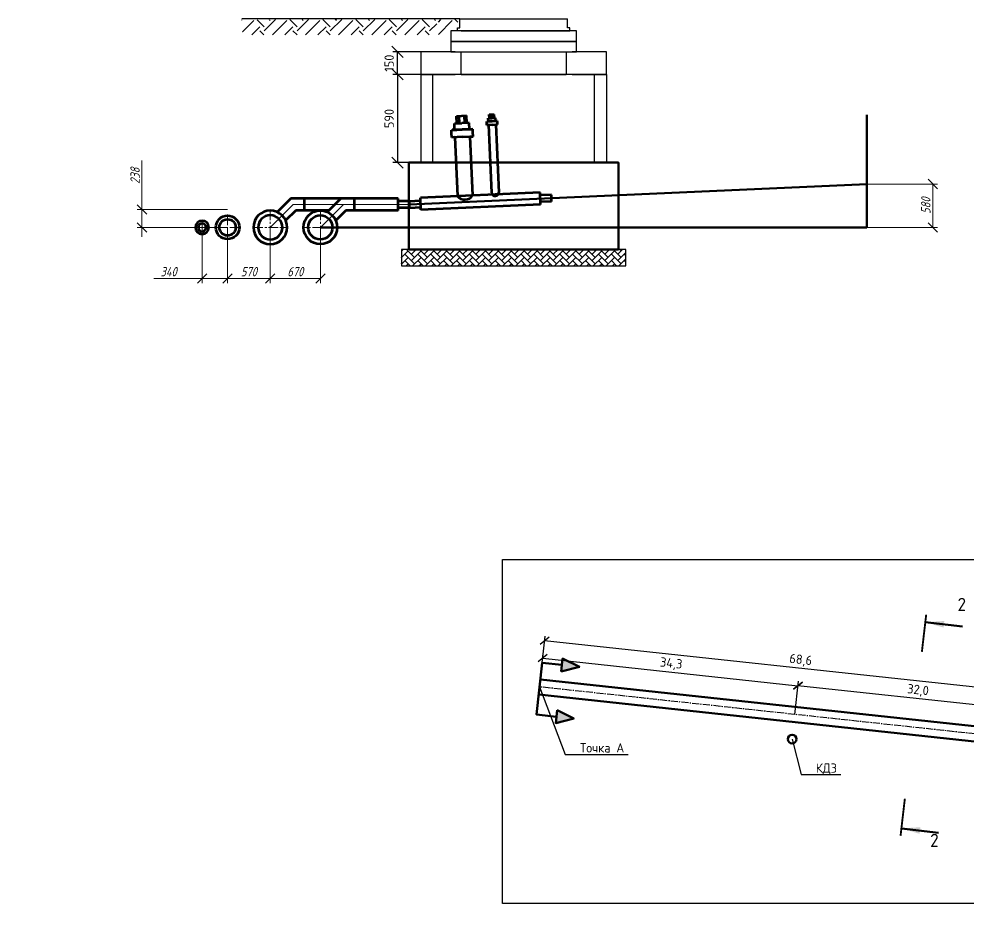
# Model space of a CAD drawing. Header units: metres. Extents: x 1981 to 7362, y 1229 to 3678.
# Drawn here: x 2913.2 to 3167, y 2632.4 to 2874.3 of the extents above; entities that cross this region are included whole.
import ezdxf
from ezdxf import colors
from ezdxf.entities.mleader import LeaderData, LeaderLine
from ezdxf.enums import TextEntityAlignment as Align
from ezdxf.math import Vec2, Vec3

# ---------------------------------------------------------------- set-up
doc = ezdxf.new("R2018")
doc.units = ezdxf.units.M
doc.header["$XCLIPFRAME"] = 2
doc.linetypes.add('CENTER2', pattern=[28.575, 19.05, -3.175, 3.175, -3.175])
doc.linetypes.add('осевая', pattern=[50.8, 31.75, -6.35, 6.35, -6.35])
doc.layers.add('Основной', color=255, linetype='Continuous', lineweight=50)
doc.layers.add('Форматы', color=7, linetype='Continuous')
doc.styles.add('GOST', font='GOST.shx', dxfattribs={"oblique": 15})
doc.styles.add('GOST-2.304_Type-B', font='GOST Common.ttf')
doc.styles.get("Standard").update_dxf_attribs({"font": 'GOST Common.ttf'})
doc.dimstyles.new('Копия М 1 к 25', dxfattribs={"dimtxt": 3.5, "dimasz": 3, "dimexe": 1.25, "dimexo": 0, "dimgap": 1, "dimtad": 1, "dimdec": 0, "dimlfac": 25, "dimzin": 0, "dimdsep": 46, "dimtxsty": 'GOST', "dimblk": 'OBLIQUE', "dimcen": 5, "dimclrd": 256, "dimclre": 256, "dimclrt": 256, "dimazin": 2, "dimtfac": 1, "dimtdec": 0, "dimtmove": 0, "dimatfit": 3, "dimldrblk": 'NONE', "dimfxl": 1.25, "dimtolj": 1, "dimtzin": 0, "dimlwd": -1, "dimlwe": -1, "dimarcsym": 2})
doc.dimstyles.new('М 1 к 50', dxfattribs={"dimtxt": 2.5, "dimasz": 2.5, "dimexe": 1.25, "dimexo": 0, "dimgap": 0.6, "dimtad": 1, "dimdec": 0, "dimlfac": 50, "dimdsep": 46, "dimtxsty": 'GOST', "dimblk": 'OBLIQUE', "dimcen": 0, "dimclrd": 256, "dimclre": 256, "dimclrt": 256, "dimazin": 0, "dimtfac": 1, "dimtdec": 0, "dimtmove": 0, "dimatfit": 1, "dimldrblk": 'NONE', "dimfxl": 1.25, "dimlwd": 20, "dimlwe": 20, "dimarcsym": 1})
doc.dimstyles.new('М 1 к 500', dxfattribs={"dimtxt": 2.5, "dimasz": 2.15, "dimexe": 1.25, "dimexo": 0, "dimtad": 1, "dimdec": 1, "dimlfac": 0.5, "dimzin": 1, "dimtxsty": 'GOST', "dimblk": 'OBLIQUE', "dimcen": 2.5, "dimclrd": 5, "dimclre": 5, "dimclrt": 5, "dimazin": 2, "dimtfac": 1, "dimtdec": 1, "dimtmove": 0, "dimatfit": 3, "dimldrblk": 'NONE', "dimfxl": 1.25, "dimlwd": 30, "dimlwe": 30, "dimarcsym": 0})
picture_1 = doc.add_image_def('image1.jpg', size_in_pixel=(3947, 3948))

# ---------------------------------------------------------------- blocks, each defined once
blk = doc.blocks.new('*U142')
at = {"style": 'GOST-2.304_Type-B'}
blk.add_attdef('РАЗРАБОТАЛ', text='', height=2.5, dxfattribs=at).set_placement((40.5, -264.22), align=Align.MIDDLE_LEFT)
at = {"style": 'GOST-2.304_Type-B', "flags": 8}
for tag, height, p in [('ДАТА', 2.5, (80.07, -264.4)), ('ЛИСТ', 3, (176.39, -271.92)), ('ЛИСТОВ', 3, (193.89, -271.92)), ('ФОРМАТ', 3, (170.97, -294.75))]:
    blk.add_attdef(tag, text='', height=height, dxfattribs=at).set_placement(p, align=Align.MIDDLE_CENTER)
at = {"style": 'GOST-2.304_Type-B'}
blk.add_attdef('ПРОВЕРИЛ', (40.75, -270.73), '', height=2.5, dxfattribs=at)
at = {"lineweight": 30, "flags": 104}
for tag, p in [('ТЕПЛОВЫЕ_СЕТИ', (120, -269.5)), ('ИМЯ_ЧЕРТЕЖА', (120, -284.5))]:
    blk.add_attdef(tag, text='', height=3, dxfattribs=at).set_placement(p, align=Align.MIDDLE_CENTER)
blk = doc.blocks.new('*U194')
at = {"color": 6, "linetype": 'осевая', "lineweight": 20, "ltscale": 4}
for p, q in [((0, 225), (0, -225)), ((-225, 0), (225, 0))]:
    blk.add_line(p, q, dxfattribs=at)
at = {"color": 3, "linetype": 'ByBlock', "lineweight": 60}
for radius in [225, 162]:
    blk.add_circle((0, 0), radius, dxfattribs=at)
blk = doc.blocks.new('_Oblique')
at = {"color": 0, "linetype": 'ByBlock', "lineweight": -2}
blk.add_line((-0.5, -0.5), (0.5, 0.5), dxfattribs=at)
blk = doc.blocks.new('*D196')
at = {"lineweight": 20, "transparency": 16777216}
for p, q in [((3139.72, 2830.15), (3158.61, 2830.15)), ((3157.36, 2818.55), (3157.36, 2830.15)), ((3139.72, 2818.55), (3158.61, 2818.55))]:
    blk.add_line(p, q, dxfattribs=at)
at = {"layer": 'Defpoints', "color": 0, "lineweight": 50, "transparency": 16777216}
for p in [(3139.72, 2830.15), (3157.36, 2830.15), (3139.72, 2818.55)]:
    blk.add_point(p, dxfattribs=at)
at = {"lineweight": 20, "transparency": 16777216, "xscale": 2.5, "yscale": 2.5, "zscale": 2.5}
for p, rotation in [((3157.36, 2830.15), 90), ((3157.36, 2818.55), 270)]:
    blk.add_blockref('_Oblique', p, dxfattribs=dict(at, rotation=rotation))
at = {"lineweight": 50, "transparency": 16777216, "insert": (3155.51, 2824.35), "char_height": 2.5, "attachment_point": 5, "rotation": 90, "style": 'GOST', "bg_fill": 3, "box_fill_scale": 1.1, "bg_fill_color": 256, "bg_fill_true_color": 13158600, "bg_fill_transparency": 0}
blk.add_mtext('580', dxfattribs=at)
blk = doc.blocks.new('_None')
blk = doc.blocks.new('*U179')
at = {"color": 3, "linetype": 'ByBlock', "lineweight": 60}
for p, q in [((-1900, 44.5), (-1900, -44.5)), ((-1900, 44.5), (-1750, 44.5)), ((-1750, 80), (-1750, -80)), ((-1750, 80), (-150, 80)), ((-150, 80), (-150, -80)), ((0, 44.5), (-150, 44.5)), ((0, 44.5), (0, -44.5)), ((-1900, -44.5), (-1750, -44.5)), ((-1750, -80), (-150, -80)), ((0, -44.5), (-150, -44.5))]:
    blk.add_line(p, q, dxfattribs=at)
at = {"color": 6, "linetype": 'осевая', "lineweight": 20, "ltscale": 4}
blk.add_line((0, 0), (-1900, 0), dxfattribs=at)
blk = doc.blocks.new('*D204')
at = {"transparency": 16777216}
for p, q in [((2852.29, 3078.79), (2844.81, 3078.79)), ((2846.06, 3078.79), (2846.06, 3055.19)), ((2852.29, 3055.19), (2844.81, 3055.19))]:
    blk.add_line(p, q, dxfattribs=at)
at = {"layer": 'Defpoints', "color": 0, "lineweight": 50, "transparency": 16777216}
for p in [(2852.29, 3078.79), (2846.06, 3055.19), (2852.29, 3055.19)]:
    blk.add_point(p, dxfattribs=at)
at = {"transparency": 16777216, "xscale": 3, "yscale": 3, "zscale": 3}
for p, rotation in [((2846.06, 3078.79), 90), ((2846.06, 3055.19), 270)]:
    blk.add_blockref('_Oblique', p, dxfattribs=dict(at, rotation=rotation))
at = {"lineweight": 35, "transparency": 16777216, "insert": (2843.81, 3066.99), "char_height": 2.5, "attachment_point": 5, "rotation": 90}
blk.add_mtext('\\A1;590', dxfattribs=at)
blk = doc.blocks.new('*D205')
at = {"transparency": 16777216}
for p, q in [((2852.29, 3084.79), (2844.81, 3084.79)), ((2846.06, 3078.79), (2846.06, 3084.79)), ((2852.29, 3078.79), (2844.81, 3078.79))]:
    blk.add_line(p, q, dxfattribs=at)
at = {"layer": 'Defpoints', "color": 0, "lineweight": 50, "transparency": 16777216}
for p in [(2846.06, 3084.79), (2852.29, 3084.79), (2852.29, 3078.79)]:
    blk.add_point(p, dxfattribs=at)
at = {"transparency": 16777216, "xscale": 3, "yscale": 3, "zscale": 3}
for p, rotation in [((2846.06, 3084.79), 90), ((2846.06, 3078.79), 270)]:
    blk.add_blockref('_Oblique', p, dxfattribs=dict(at, rotation=rotation))
at = {"lineweight": 35, "transparency": 16777216, "insert": (2843.81, 3081.79), "char_height": 2.5, "attachment_point": 5, "rotation": 90}
blk.add_mtext('\\A1;150', dxfattribs=at)
blk = doc.blocks.new('*D207')
at = {"lineweight": 20, "transparency": 16777216}
for p, q in [((2980.32, 2818.55), (2980.32, 2803.62)), ((2993.72, 2818.55), (2993.72, 2803.62)), ((2993.72, 2804.87), (2980.32, 2804.87))]:
    blk.add_line(p, q, dxfattribs=at)
at = {"layer": 'Defpoints', "color": 0, "lineweight": 50, "transparency": 16777216}
for p in [(2980.32, 2818.55), (2993.72, 2818.55), (2980.32, 2804.87)]:
    blk.add_point(p, dxfattribs=at)
at = {"lineweight": 20, "transparency": 16777216, "xscale": 2.5, "yscale": 2.5, "zscale": 2.5, "rotation": 180}
blk.add_blockref('_Oblique', (2980.32, 2804.87), dxfattribs=at)
at = {"lineweight": 20, "transparency": 16777216, "xscale": 2.5, "yscale": 2.5, "zscale": 2.5}
blk.add_blockref('_Oblique', (2993.72, 2804.87), dxfattribs=at)
at = {"lineweight": 50, "transparency": 16777216, "insert": (2987.02, 2806.72), "char_height": 2.5, "attachment_point": 5, "style": 'GOST', "bg_fill": 3, "box_fill_scale": 1.1, "bg_fill_color": 256, "bg_fill_true_color": 13158600, "bg_fill_transparency": 0}
blk.add_mtext('670', dxfattribs=at)
blk = doc.blocks.new('*D208')
at = {"lineweight": 20, "transparency": 16777216}
for p, q in [((2968.92, 2818.55), (2968.92, 2803.62)), ((2980.32, 2818.55), (2980.32, 2803.62)), ((2980.32, 2804.87), (2968.92, 2804.87))]:
    blk.add_line(p, q, dxfattribs=at)
at = {"layer": 'Defpoints', "color": 0, "lineweight": 50, "transparency": 16777216}
for p in [(2968.92, 2818.55), (2980.32, 2818.55), (2968.92, 2804.87)]:
    blk.add_point(p, dxfattribs=at)
at = {"lineweight": 20, "transparency": 16777216, "xscale": 2.5, "yscale": 2.5, "zscale": 2.5, "rotation": 180}
blk.add_blockref('_Oblique', (2968.92, 2804.87), dxfattribs=at)
at = {"lineweight": 20, "transparency": 16777216, "xscale": 2.5, "yscale": 2.5, "zscale": 2.5}
blk.add_blockref('_Oblique', (2980.32, 2804.87), dxfattribs=at)
at = {"lineweight": 50, "transparency": 16777216, "insert": (2974.62, 2806.72), "char_height": 2.5, "attachment_point": 5, "style": 'GOST', "bg_fill": 3, "box_fill_scale": 1.1, "bg_fill_color": 256, "bg_fill_true_color": 13158600, "bg_fill_transparency": 0}
blk.add_mtext('570', dxfattribs=at)
blk = doc.blocks.new('*U209')
at = {"color": 6, "linetype": 'осевая', "lineweight": 20, "ltscale": 4}
for p, q in [((0, 157.5), (0, -157.5)), ((-157.5, 0), (157.5, 0))]:
    blk.add_line(p, q, dxfattribs=at)
at = {"color": 3, "linetype": 'ByBlock', "lineweight": 60}
for radius in [157.5, 109.5]:
    blk.add_circle((0, 0), radius, dxfattribs=at)
blk = doc.blocks.new('*D210')
at = {"lineweight": 20, "transparency": 16777216}
for p, q in [((2962.12, 2818.55), (2962.12, 2803.62)), ((2968.92, 2818.55), (2968.92, 2803.62)), ((2962.12, 2804.87), (2949.2, 2804.87)), ((2968.92, 2804.87), (2962.12, 2804.87)), ((2968.92, 2804.87), (2971.42, 2804.87))]:
    blk.add_line(p, q, dxfattribs=at)
at = {"layer": 'Defpoints', "color": 0, "lineweight": 50, "transparency": 16777216}
for p in [(2962.12, 2818.55), (2968.92, 2818.55), (2962.12, 2804.87)]:
    blk.add_point(p, dxfattribs=at)
at = {"lineweight": 20, "transparency": 16777216, "xscale": 2.5, "yscale": 2.5, "zscale": 2.5}
blk.add_blockref('_Oblique', (2962.12, 2804.87), dxfattribs=at)
at = {"lineweight": 20, "transparency": 16777216, "xscale": 2.5, "yscale": 2.5, "zscale": 2.5, "rotation": 180}
blk.add_blockref('_Oblique', (2968.92, 2804.87), dxfattribs=at)
at = {"lineweight": 50, "transparency": 16777216, "insert": (2953.16, 2806.72), "char_height": 2.5, "attachment_point": 5, "style": 'GOST', "bg_fill": 3, "box_fill_scale": 1.1, "bg_fill_color": 256, "bg_fill_true_color": 13158600, "bg_fill_transparency": 0}
blk.add_mtext('340', dxfattribs=at)
blk = doc.blocks.new('*U211')
at = {"color": 6, "linetype": 'осевая', "lineweight": 20, "ltscale": 4}
for p, q in [((-90, 0), (90, 0)), ((0, 90), (0, -90))]:
    blk.add_line(p, q, dxfattribs=at)
at = {"color": 3, "linetype": 'ByBlock', "lineweight": 60}
for radius in [90, 54]:
    blk.add_circle((0, 0), radius, dxfattribs=at)
blk = doc.blocks.new('*D212')
at = {"lineweight": 20, "transparency": 16777216}
for p, q in [((2946.06, 2823.31), (2946.06, 2836.39)), ((2968.92, 2823.31), (2944.81, 2823.31)), ((2946.06, 2818.55), (2946.06, 2823.31)), ((2968.92, 2818.55), (2944.81, 2818.55)), ((2946.06, 2818.55), (2946.06, 2816.05))]:
    blk.add_line(p, q, dxfattribs=at)
at = {"layer": 'Defpoints', "color": 0, "lineweight": 50, "transparency": 16777216}
for p in [(2946.06, 2823.31), (2968.92, 2823.31), (2968.92, 2818.55)]:
    blk.add_point(p, dxfattribs=at)
at = {"lineweight": 20, "transparency": 16777216, "xscale": 2.5, "yscale": 2.5, "zscale": 2.5}
for p, rotation in [((2946.06, 2823.31), 270), ((2946.06, 2818.55), 90)]:
    blk.add_blockref('_Oblique', p, dxfattribs=dict(at, rotation=rotation))
at = {"lineweight": 50, "transparency": 16777216, "insert": (2944.21, 2832.35), "char_height": 2.5, "attachment_point": 5, "rotation": 90, "style": 'GOST', "bg_fill": 3, "box_fill_scale": 1.1, "bg_fill_color": 256, "bg_fill_true_color": 13158600, "bg_fill_transparency": 0}
blk.add_mtext('238', dxfattribs=at)
blk = doc.blocks.new('*D221')
at = {"layer": 'Defpoints', "color": 0, "lineweight": 50, "transparency": 16777216}
for p in [(3121.34, 2696.05), (3052.31, 2695.73), (3120.51, 2688.37)]:
    blk.add_point(p, dxfattribs=at)
at = {"layer": 'Основной', "lineweight": 25, "transparency": 16777216}
for p, q in [((3052.31, 2695.73), (3053.27, 2704.65)), ((3053.14, 2703.41), (3121.34, 2696.05)), ((3120.51, 2688.37), (3121.47, 2697.29))]:
    blk.add_line(p, q, dxfattribs=at)
at = {"layer": 'Основной', "lineweight": 25, "transparency": 16777216, "xscale": 2.15, "yscale": 2.15, "zscale": 2.15}
for p, rotation in [((3053.14, 2703.41), 173.8361484737017), ((3121.34, 2696.05), 353.8361484737018)]:
    blk.add_blockref('_Oblique', p, dxfattribs=dict(at, rotation=rotation))
at = {"layer": 'Основной', "color": 2, "transparency": 16777216, "insert": (3087.46, 2701.84), "char_height": 2.5, "attachment_point": 5, "rotation": 353.8361, "bg_fill": 3, "box_fill_scale": 1.1, "bg_fill_color": 256, "bg_fill_true_color": 13158600, "bg_fill_transparency": 0}
blk.add_mtext('34,3', dxfattribs=at)
blk = doc.blocks.new('*D226')
at = {"layer": 'Defpoints', "color": 0, "lineweight": 50, "transparency": 16777216}
for p in [(3053.64, 2708.05), (3052.31, 2695.73), (3188.71, 2681)]:
    blk.add_point(p, dxfattribs=at)
at = {"layer": 'Основной', "lineweight": 25, "transparency": 16777216}
for p, q in [((3052.31, 2695.73), (3053.77, 2709.3)), ((3190.04, 2693.32), (3053.64, 2708.05)), ((3188.71, 2681), (3190.17, 2694.57))]:
    blk.add_line(p, q, dxfattribs=at)
at = {"layer": 'Основной', "lineweight": 25, "transparency": 16777216, "xscale": 2.15, "yscale": 2.15, "zscale": 2.15}
for p, rotation in [((3053.64, 2708.05), 173.8361484737039), ((3190.04, 2693.32), 353.8361484737039)]:
    blk.add_blockref('_Oblique', p, dxfattribs=dict(at, rotation=rotation))
at = {"layer": 'Основной', "color": 2, "transparency": 16777216, "insert": (3122.07, 2702.8), "char_height": 2.5, "attachment_point": 5, "rotation": 353.8361, "bg_fill": 3, "box_fill_scale": 1.1, "bg_fill_color": 256, "bg_fill_true_color": 13158600, "bg_fill_transparency": 0}
blk.add_mtext('68,6', dxfattribs=at)
blk = doc.blocks.new('ГРАНИЦА ПРОЕКТИРОВАНИЯ')
h = blk.add_hatch(color=256)
h.dxf.hatch_style = 1
h.paths.add_polyline_path([(3438.03, 2134.87), (3434.57, 2134.87), (3436.3, 2130.18)])
h.paths.add_polyline_path([(3451.94, 2134.87), (3448.47, 2134.87), (3450.21, 2130.18)])
at = {"layer": 'Основной'}
for points in [[(3450.21, 2134.87), (3450.21, 2140.18), (3436.3, 2140.18), (3436.3, 2134.87)], [(3438.03, 2134.87), (3434.57, 2134.87), (3436.3, 2130.18), (3438.03, 2134.87)], [(3448.47, 2134.87), (3451.94, 2134.87), (3450.21, 2130.18), (3448.47, 2134.87)]]:
    blk.add_lwpolyline(points, dxfattribs=at)
blk = doc.blocks.new('*D231')
at = {"layer": 'Defpoints', "color": 0, "lineweight": 50, "transparency": 16777216}
for p in [(3121.34, 2696.05), (3120.51, 2688.37), (3184.2, 2681.49)]:
    blk.add_point(p, dxfattribs=at)
at = {"layer": 'Основной', "lineweight": 25, "transparency": 16777216}
for p, q in [((3120.51, 2688.37), (3121.47, 2697.29)), ((3185.03, 2689.17), (3121.34, 2696.05)), ((3184.2, 2681.49), (3185.17, 2690.41))]:
    blk.add_line(p, q, dxfattribs=at)
at = {"layer": 'Основной', "lineweight": 25, "transparency": 16777216, "xscale": 2.15, "yscale": 2.15, "zscale": 2.15}
for p, rotation in [((3121.34, 2696.05), 173.8361484737045), ((3185.03, 2689.17), 353.8361484737046)]:
    blk.add_blockref('_Oblique', p, dxfattribs=dict(at, rotation=rotation))
at = {"layer": 'Основной', "color": 2, "transparency": 16777216, "insert": (3153.41, 2694.72), "char_height": 2.5, "attachment_point": 5, "rotation": 353.8361, "bg_fill": 3, "box_fill_scale": 1.1, "bg_fill_color": 256, "bg_fill_true_color": 13158600, "bg_fill_transparency": 0}
blk.add_mtext('32,0', dxfattribs=at)
blk = doc.blocks.new('колодец сбоку')
h = blk.add_hatch()
h.set_pattern_fill('EARTH', color=256, scale=25, angle=45, style=0)
h.set_pattern_definition([(45, (-131085.463, 586840.706), (0, 8.838834765), [6.25, -6.25]), (45, (-131087.12, 586842.3635), (0, 8.838834765), [6.25, -6.25]), (45, (-131088.7776, 586844.021), (0, 8.838834765), [6.25, -6.25]), (135, (-131088.7776, 586845.1257), (-8.838834765, 9e-16), [6.25, -6.25]), (135, (-131087.12, 586846.783), (-8.838834765, 9e-16), [6.25, -6.25]), (135, (-131085.463, 586848.44), (-8.838834765, 9e-16), [6.25, -6.25])])
h.paths.add_polyline_path([(2804.428, 3093.12), (2804.56, 3092.914), (2804.673, 3089.424), (2804.516, 3089.7)])
h.paths.add_polyline_path([(2811.964, 3093.347), (2804.469, 3093.33), (2804.516, 3089.382), (2811.964, 3089.316)])
h.paths.add_polyline_path([(2858.039, 3093.455), (2811.964, 3093.455), (2811.964, 3089.316), (2851.536, 3089.316)])
h.paths.add_polyline_path([(2862.719, 3093.59), (2858.604, 3093.59), (2851.536, 3089.316), (2859.723, 3089.541)])
h = blk.add_hatch()
h.set_pattern_fill('AR-HBONE', scale=0.012)
h.set_pattern_definition([(45, (-1761.4773, 2016.532), (0, 1.72420918), [3.6576, -1.2192]), (135, (-1760.6152, 2017.3941), (2e-16, 1.72420918), [3.6576, -1.2192])])
h.paths.add_polyline_path([(2907.093, 3027.59), (2907.093, 3031.99), (2847.093, 3031.99), (2847.093, 3027.59)])
at = {"color": 0, "linetype": 'ByBlock'}
blk.add_line((2862.719, 3093.59), (2804.458, 3093.59), dxfattribs=at)
at = {"color": 7}
for p, q in [((2862.719, 3091.19), (2862.719, 3093.59)), ((2862.719, 3093.59), (2891.467, 3093.59)), ((2891.467, 3091.19), (2891.467, 3093.59)), ((2862.093, 3090.39), (2862.093, 3091.19)), ((2862.093, 3091.19), (2862.719, 3091.19)), ((2863.093, 3090.39), (2862.093, 3090.39)), ((2863.093, 3090.39), (2891.093, 3090.39)), ((2891.093, 3090.39), (2892.093, 3090.39)), ((2892.093, 3091.19), (2891.467, 3091.19)), ((2892.093, 3090.39), (2892.093, 3091.19)), ((2863.093, 3078.79), (2863.093, 3084.79)), ((2863.093, 3084.79), (2891.093, 3084.79)), ((2891.093, 3084.79), (2891.093, 3078.79)), ((2852.293, 3078.79), (2852.293, 3055.19)), ((2901.893, 3078.79), (2855.493, 3078.79)), ((2855.493, 3055.19), (2855.493, 3078.79)), ((2863.093, 3078.79), (2891.093, 3078.79)), ((2898.693, 3055.19), (2898.693, 3078.79)), ((2901.893, 3078.79), (2901.893, 3055.19))]:
    blk.add_line(p, q, dxfattribs=at)
for p, q in [((2861.493, 3078.79), (2852.293, 3078.79)), ((2901.893, 3078.79), (2892.693, 3078.79))]:
    blk.add_line(p, q)
for points in [[(2893.893, 3090.39), (2860.293, 3090.39), (2860.293, 3087.59), (2893.893, 3087.59)], [(2893.893, 3087.59), (2860.293, 3087.59), (2860.293, 3084.79), (2893.893, 3084.79)], [(2847.093, 3027.59), (2907.093, 3027.59), (2907.093, 3031.99), (2847.093, 3031.99)]]:
    blk.add_lwpolyline(points, close=True, dxfattribs=at)
for points in [[(2861.493, 3084.79), (2852.293, 3084.79), (2852.293, 3078.79), (2861.493, 3078.79)], [(2892.693, 3078.79), (2901.893, 3078.79), (2901.893, 3084.79), (2892.693, 3084.79)]]:
    blk.add_lwpolyline(points, dxfattribs=at)
at = {"lineweight": 50}
blk.add_lwpolyline([(2849.1, 3031.99), (2849.1, 3055.19), (2905.086, 3055.19), (2905.086, 3031.99)], close=True, dxfattribs=at)
at = {"color": 18, "lineweight": 35, "true_color": 0x000000}
dim = blk.add_linear_dim(base=(2846.062, 3084.79), p1=(2852.293, 3078.79), p2=(2852.293, 3084.79), angle=90, dimstyle='Копия М 1 к 25', override={"dimtxt": 2.5, "dimtxsty": 'Standard'}, dxfattribs=at)
dim.commit()
dim.dimension.update_dxf_attribs({"geometry": '*D205', "text_midpoint": (2846.062, 3081.79), "dimtype": 128})
dim = blk.add_linear_dim(base=(2846.062, 3055.19), p1=(2852.293, 3078.79), p2=(2852.293, 3055.19), angle=90, dimstyle='Копия М 1 к 25', override={"dimtxt": 2.5, "dimtxsty": 'Standard'}, dxfattribs=at)
dim.commit()
dim.dimension.update_dxf_attribs({"geometry": '*D204', "text_midpoint": (2843.812, 3066.99)})

msp = doc.modelspace()

# ---------------------------------------------------------------- hatches: boundary and pattern name
at = {"layer": 'Основной'}
for points in [[(3155.373, 2713.044), (3160.238, 2711.593), (3160.441, 2713.344)], [(3148.984, 2657.922), (3153.849, 2656.47), (3154.052, 2658.222)]]:
    msp.add_hatch(color=256, dxfattribs=at).paths.add_polyline_path(points, flags=0)

# ---------------------------------------------------------------- linework, layer by layer
at = {"lineweight": 60}
for p, q in [((3030.083, 2848.3), (3032.778, 2848.421)), ((3030.17, 2846.335), (3030.083, 2848.3)), ((3030.756, 2848.33), (3030.844, 2846.365)), ((3032.104, 2848.391), (3032.192, 2846.425)), ((3032.866, 2846.455), (3032.778, 2848.421)), ((3038.862, 2848.692), (3039.522, 2848.722)), ((3038.905, 2847.729), (3038.862, 2848.692)), ((3039.192, 2848.707), (3039.235, 2847.744)), ((3039.522, 2848.722), (3040.183, 2848.752)), ((3039.853, 2848.737), (3039.896, 2847.773)), ((3040.226, 2847.788), (3040.183, 2848.752)), ((3029.529, 2846.306), (3031.518, 2846.395)), ((3029.604, 2844.621), (3029.529, 2846.306)), ((3033.507, 2846.484), (3031.518, 2846.395)), ((3031.518, 2846.395), (3031.518, 2846.395)), ((3033.583, 2844.799), (3033.507, 2846.484)), ((3038.198, 2846.87), (3039.602, 2846.933)), ((3038.217, 2846.457), (3038.198, 2846.87)), ((3038.241, 2845.907), (3038.217, 2846.457)), ((3039.645, 2845.97), (3038.241, 2845.907)), ((3038.654, 2845.925), (3038.241, 2845.907)), ((3039.602, 2846.933), (3038.281, 2846.874)), ((3038.59, 2847.715), (3039.565, 2847.759)), ((3038.627, 2846.889), (3038.59, 2847.715)), ((3038.654, 2845.925), (3039.465, 2827.768)), ((3040.54, 2847.802), (3039.565, 2847.759)), ((3039.565, 2847.759), (3039.565, 2847.759)), ((3041.006, 2846.996), (3039.602, 2846.933)), ((3039.602, 2846.933), (3040.923, 2846.992)), ((3039.645, 2845.97), (3041.049, 2846.032)), ((3040.577, 2846.977), (3040.54, 2847.802)), ((3040.637, 2846.014), (3041.049, 2846.032)), ((3040.637, 2846.014), (3041.448, 2827.856)), ((3041.025, 2846.583), (3041.006, 2846.996)), ((3041.049, 2846.032), (3041.025, 2846.583)), ((3028.729, 2844.582), (3031.593, 2844.71)), ((3028.766, 2843.74), (3028.729, 2844.582)), ((3028.816, 2842.617), (3028.766, 2843.74)), ((3031.593, 2844.71), (3028.898, 2844.59)), ((3034.458, 2844.838), (3031.593, 2844.71)), ((3031.593, 2844.71), (3034.289, 2844.831)), ((3034.496, 2843.996), (3034.458, 2844.838)), ((3034.546, 2842.873), (3034.496, 2843.996)), ((3031.681, 2842.745), (3028.816, 2842.617)), ((3029.659, 2842.654), (3028.816, 2842.617)), ((3029.659, 2842.654), (3030.364, 2826.864)), ((3031.681, 2842.745), (3034.546, 2842.873)), ((3033.704, 2842.835), (3034.546, 2842.873)), ((3033.704, 2842.835), (3034.409, 2827.045))]:
    msp.add_line(p, q, dxfattribs=at)
at = {"color": 3, "linetype": 'ByBlock', "lineweight": 60}
for p, q in [((2985.8, 2826.289), (2982.166, 2822.654)), ((3001.123, 2826.289), (2985.8, 2826.289)), ((2989.463, 2823.089), (2989.463, 2826.289)), ((2999.2, 2826.289), (2995.566, 2822.654)), ((3014.523, 2826.289), (2999.2, 2826.289)), ((3002.863, 2823.089), (3002.863, 2826.289)), ((3014.523, 2823.089), (3014.523, 2826.289)), ((3017.523, 2825.579), (3014.523, 2825.579)), ((3017.523, 2823.799), (3017.523, 2825.579)), ((2987.126, 2823.089), (2984.429, 2820.391)), ((2996, 2823.089), (2987.126, 2823.089)), ((3000.526, 2823.089), (2997.829, 2820.391)), ((3014.523, 2823.089), (3000.526, 2823.089)), ((3017.523, 2823.799), (3014.523, 2823.799))]:
    msp.add_line(p, q, dxfattribs=at)
at = {"color": 6, "linetype": 'осевая', "lineweight": 20, "ltscale": 4}
for p, q in [((2986.463, 2824.689), (3004.123, 2824.689)), ((2993.723, 2818.549), (2999.863, 2824.689)), ((2999.863, 2824.689), (3017.523, 2824.689))]:
    msp.add_line(p, q, dxfattribs=at)
at = {"lineweight": 50}
msp.add_lwpolyline([(2993.723, 2818.549), (3139.723, 2818.549), (3139.723, 2848.634)], dxfattribs=at)
at = {"lineweight": 60}
for centre, radius, start, end in [((3032.316, 2828.535), 2.569, 220.56543, 324.55122), ((3040.45, 2827.969), 1.005, 191.5654, 353.55125)]:
    msp.add_arc(centre, radius, start, end, dxfattribs=at)
at = {"layer": 'Основной'}
for p, q in [((3155.373, 2713.044), (3165.307, 2711.893)), ((3190.753, 2682.795), (3052.523, 2697.723)), ((3186.66, 2679.214), (3052.094, 2693.746)), ((3148.984, 2657.922), (3158.917, 2656.77))]:
    msp.add_line(p, q, dxfattribs=at)
at = {"layer": 'Основной', "color": 2, "linetype": 'CENTER2', "lineweight": 25, "ltscale": 0.1}
msp.add_line((3188.707, 2681.004), (3052.308, 2695.735), dxfattribs=at)
at = {"layer": 'Основной'}
msp.add_lwpolyline([(3149.905, 2665.868, 0.5, 0.5, 0), (3148.754, 2655.935, 0.5, 0.5, 0)], format="xyseb", dxfattribs=at)

# ---------------------------------------------------------------- block references
at = {"lineweight": 50}
msp.add_blockref('колодец сбоку', (168.29, -219.334), dxfattribs=at)
at = {"lineweight": 50, "xscale": 0.02, "yscale": 0.02, "zscale": 0.02}
for name, p, rotation in [('*U179', (3017.523, 2824.689), 182.5583226363372), ('*U194', (2993.723, 2818.549), 270)]:
    msp.add_blockref(name, p, dxfattribs=dict(at, rotation=rotation))
at = {"layer": 'Форматы'}
ref = msp.add_blockref('*U142', (2520.198, 2911.419), dxfattribs=at)
lines = msp.add_mtext('Тепломеханические решения тепловых сетей', dxfattribs={"layer": '0', "insert": (2640.198, 2641.919), "char_height": 70, "attachment_point": 1})
ref.add_attrib('ТЕПЛОВЫЕ_СЕТИ', '', (2640.198, 2641.919), dxfattribs={"flags": 104}).embed_mtext(lines)

# ---------------------------------------------------------------- texts
at = {"layer": 'Основной', "style": 'GOST-2.304_Type-B'}
for p in [(3163.982, 2716.029), (3156.672, 2652.959)]:
    msp.add_text('2', height=3.5, dxfattribs=at).set_placement(p)

# ---------------------------------------------------------------- pictures from other files: only their frames are drawn
image = msp.add_image(picture_1, insert=(2730.575, 2229.649), size_in_units=(499.995, 500.122), dxfattribs=dict(fade=50))
image.set_boundary_path([(2461.036, -0.5), (3946.5, 725.505)])

# ---------------------------------------------------------------- next in the draw order: dimensions: what is measured, and where the dimension line sits
at = {"lineweight": 50}
dim = msp.add_linear_dim(base=(3157.36, 2830.149), p1=(3139.723, 2818.549), p2=(3139.723, 2830.149), angle=90, dimstyle='М 1 к 50', override={"dimfxl": 0, "dimtfill": 1, "dimarcsym": 2}, dxfattribs=at)
dim.commit()
dim.dimension.update_dxf_attribs({"geometry": '*D196', "text_midpoint": (3155.51, 2824.349)})
dim = msp.add_linear_dim(base=(2980.323, 2804.866), p1=(2993.723, 2818.549), p2=(2980.323, 2818.549), dimstyle='М 1 к 50', override={"dimfxl": 0, "dimtfill": 1, "dimarcsym": 2}, dxfattribs=at)
dim.commit()
dim.dimension.update_dxf_attribs({"geometry": '*D207', "text_midpoint": (2987.023, 2806.716)})

# ---------------------------------------------------------------- next in the draw order: leaders
at = {"layer": 'Основной', "lineweight": 25}
ml = msp.add_multileader_mtext('Standard', dxfattribs=at)
ml.set_content('Точка А', color=256)
ml.set_leader_properties()
ml.set_arrow_properties(name='NONE')
ml.build(insert=Vec2(0, 0))
ml.multileader.update_dxf_attribs({"text_left_attachment_type": 6, "text_right_attachment_type": 6, "dogleg_length": 2, "arrow_head_size": 2.5})
ctx = ml.context
ctx.base_point, ctx.char_height, ctx.arrow_head_size, ctx.plane_origin = Vec3(3061.092, 2677.7), 2.5, 2.5, Vec3(3052.308, 2695.735)
ctx.left_attachment, ctx.right_attachment, ctx.text_align_type = 6, 6, 1
notes = []
notes.append((ctx, [(0, (1, 1, 0), (3059.092, 2677.7), (1, 0), 2, [(0, [(3052.308, 2695.735)], 0, [])])]))
ctx.mtext.insert, ctx.mtext.alignment, ctx.mtext.flow_direction = Vec3(3069.02, 2680.7), 2, 5
ctx.mtext.has_bg_fill, ctx.mtext.bg_color, ctx.mtext.bg_scale_factor, ctx.mtext.bg_transparency, ctx.mtext.use_window_bg_color = 1, -1027028792, 1.5, 0, 1
for ctx, leaders in notes:
    for number, flags, end, landing, length, lines in leaders:
        leader = LeaderData()
        leader.index, (leader.has_last_leader_line, leader.has_dogleg_vector, leader.attachment_direction) = number, flags
        leader.last_leader_point, leader.dogleg_vector, leader.dogleg_length = Vec3(end), Vec3(landing), length
        for number, points, colour, breaks in lines:
            line = LeaderLine()
            line.index, line.vertices, line.color, line.breaks = number, Vec3.list(points), colors.encode_raw_color(colour), breaks
            leader.lines.append(line)
        ctx.leaders.append(leader)

# ---------------------------------------------------------------- next in the draw order: linework, layer by layer
at = {"lineweight": 50}
msp.add_lwpolyline([(3139.723, 2830.149), (3017.523, 2824.689)], dxfattribs=at)

# ---------------------------------------------------------------- next in the draw order: block references
at = {"lineweight": 50, "xscale": -0.02, "yscale": 0.02, "zscale": 0.02, "rotation": 90}
msp.add_blockref('*U194', (2980.323, 2818.549), dxfattribs=at)

# ---------------------------------------------------------------- next in the draw order: dimensions: what is measured, and where the dimension line sits
at = {"layer": 'Основной'}
dim = msp.add_aligned_dim(p1=(3052.308, 2695.735), p2=(3120.507, 2688.369), distance=7.72, dimstyle='М 1 к 500', override={"dimtxsty": 'Standard', "dimclrd": 256, "dimclre": 256, "dimclrt": 2, "dimtfill": 1, "dimlwd": 25, "dimlwe": 25}, dxfattribs=at)
dim.commit()
dim.dimension.update_dxf_attribs({"geometry": '*D221', "text_midpoint": (3087.465, 2701.841)})

# ---------------------------------------------------------------- next in the draw order: dimensions: what is measured, and where the dimension line sits
at = {"lineweight": 50}
dim = msp.add_linear_dim(base=(2968.923, 2804.866), p1=(2980.323, 2818.549), p2=(2968.923, 2818.549), dimstyle='М 1 к 50', override={"dimfxl": 0, "dimtfill": 1, "dimarcsym": 2}, dxfattribs=at)
dim.commit()
dim.dimension.update_dxf_attribs({"geometry": '*D208', "text_midpoint": (2974.623, 2806.716)})
at = {"layer": 'Основной'}
dim = msp.add_aligned_dim(p1=(3188.707, 2681.004), p2=(3052.308, 2695.735), distance=-12.39, dimstyle='М 1 к 500', override={"dimtxsty": 'Standard', "dimclrd": 256, "dimclre": 256, "dimclrt": 2, "dimtfill": 1, "dimlwd": 25, "dimlwe": 25}, dxfattribs=at)
dim.commit()
dim.dimension.update_dxf_attribs({"geometry": '*D226', "text_midpoint": (3122.066, 2702.8)})

# ---------------------------------------------------------------- next in the draw order: linework, layer by layer
at = {"color": 6, "linetype": 'осевая', "lineweight": 20, "ltscale": 4}
msp.add_line((2980.323, 2818.549), (2986.463, 2824.689), dxfattribs=at)
at = {"layer": 'Основной'}
msp.add_lwpolyline([(3154.452, 2705.097, 0.5, 0.5, 0), (3155.603, 2715.031, 0.5, 0.5, 0)], format="xyseb", dxfattribs=at)

# ---------------------------------------------------------------- next in the draw order: block references
at = {"lineweight": 50, "xscale": 0.02, "yscale": 0.02, "zscale": 0.02, "rotation": 270}
msp.add_blockref('*U209', (2968.923, 2818.549), dxfattribs=at)
at = {"layer": 'Основной', "rotation": 83.83614847369009}
msp.add_blockref('ГРАНИЦА ПРОЕКТИРОВАНИЯ', (4810.351, -957.885), dxfattribs=at)

# ---------------------------------------------------------------- next in the draw order: dimensions: what is measured, and where the dimension line sits
at = {"layer": 'Основной'}
dim = msp.add_aligned_dim(p1=(3184.202, 2681.491), p2=(3120.507, 2688.369), distance=-7.72, dimstyle='М 1 к 500', override={"dimtxsty": 'Standard', "dimclrd": 256, "dimclre": 256, "dimclrt": 2, "dimtfill": 1, "dimlwd": 25, "dimlwe": 25}, dxfattribs=at)
dim.commit()
dim.dimension.update_dxf_attribs({"geometry": '*D231', "text_midpoint": (3153.412, 2694.718)})

# ---------------------------------------------------------------- next in the draw order: linework, layer by layer
msp.add_circle((3119.797, 2681.793), 1.16, dxfattribs=at)

# ---------------------------------------------------------------- next in the draw order: dimensions: what is measured, and where the dimension line sits
at = {"lineweight": 50}
dim = msp.add_linear_dim(base=(2962.123, 2804.866), p1=(2968.923, 2818.549), p2=(2962.123, 2818.549), dimstyle='М 1 к 50', override={"dimfxl": 0, "dimtfill": 1, "dimarcsym": 2}, dxfattribs=at)
dim.commit()
dim.dimension.update_dxf_attribs({"geometry": '*D210', "text_midpoint": (2953.161, 2806.716)})

# ---------------------------------------------------------------- next in the draw order: block references
at = {"lineweight": 50, "xscale": -0.02, "yscale": 0.02, "zscale": 0.02, "rotation": 90}
msp.add_blockref('*U211', (2962.123, 2818.549), dxfattribs=at)

# ---------------------------------------------------------------- next in the draw order: leaders
at = {"layer": 'Основной', "lineweight": 25}
ml = msp.add_multileader_mtext('Standard', dxfattribs=at)
ml.set_content('КД3', color=256)
ml.set_leader_properties()
ml.set_arrow_properties(name='NONE')
ml.build(insert=Vec2(0, 0))
ml.multileader.update_dxf_attribs({"text_left_attachment_type": 6, "text_right_attachment_type": 6, "dogleg_length": 2, "arrow_head_size": 2.5})
ctx = ml.context
ctx.base_point, ctx.char_height, ctx.arrow_head_size, ctx.plane_origin = Vec3(3124.183, 2672.281), 2.5, 2.5, Vec3(3119.797, 2681.793)
ctx.left_attachment, ctx.right_attachment, ctx.text_align_type = 6, 6, 1
notes = []
notes.append((ctx, [(0, (1, 1, 0), (3122.183, 2672.281), (1, 0), 2, [(0, [(3119.797, 2681.793)], 0, [])])]))
ctx.mtext.insert, ctx.mtext.alignment, ctx.mtext.flow_direction = Vec3(3128.933, 2675.281), 2, 5
ctx.mtext.has_bg_fill, ctx.mtext.bg_color, ctx.mtext.bg_scale_factor, ctx.mtext.bg_transparency, ctx.mtext.use_window_bg_color = 1, -1027028792, 1.5, 0, 1
for ctx, leaders in notes:
    for number, flags, end, landing, length, lines in leaders:
        leader = LeaderData()
        leader.index, (leader.has_last_leader_line, leader.has_dogleg_vector, leader.attachment_direction) = number, flags
        leader.last_leader_point, leader.dogleg_vector, leader.dogleg_length = Vec3(end), Vec3(landing), length
        for number, points, colour, breaks in lines:
            line = LeaderLine()
            line.index, line.vertices, line.color, line.breaks = number, Vec3.list(points), colors.encode_raw_color(colour), breaks
            leader.lines.append(line)
        ctx.leaders.append(leader)

# ---------------------------------------------------------------- next in the draw order: dimensions: what is measured, and where the dimension line sits
at = {"lineweight": 50}
dim = msp.add_linear_dim(base=(2946.062, 2823.309), p1=(2968.923, 2818.549), p2=(2968.923, 2823.309), angle=90, dimstyle='М 1 к 50', override={"dimfxl": 0, "dimtfill": 1, "dimarcsym": 2}, dxfattribs=at)
dim.commit()
dim.dimension.update_dxf_attribs({"geometry": '*D212', "text_midpoint": (2944.212, 2832.351)})

doc.saveas('drawing.dxf')
